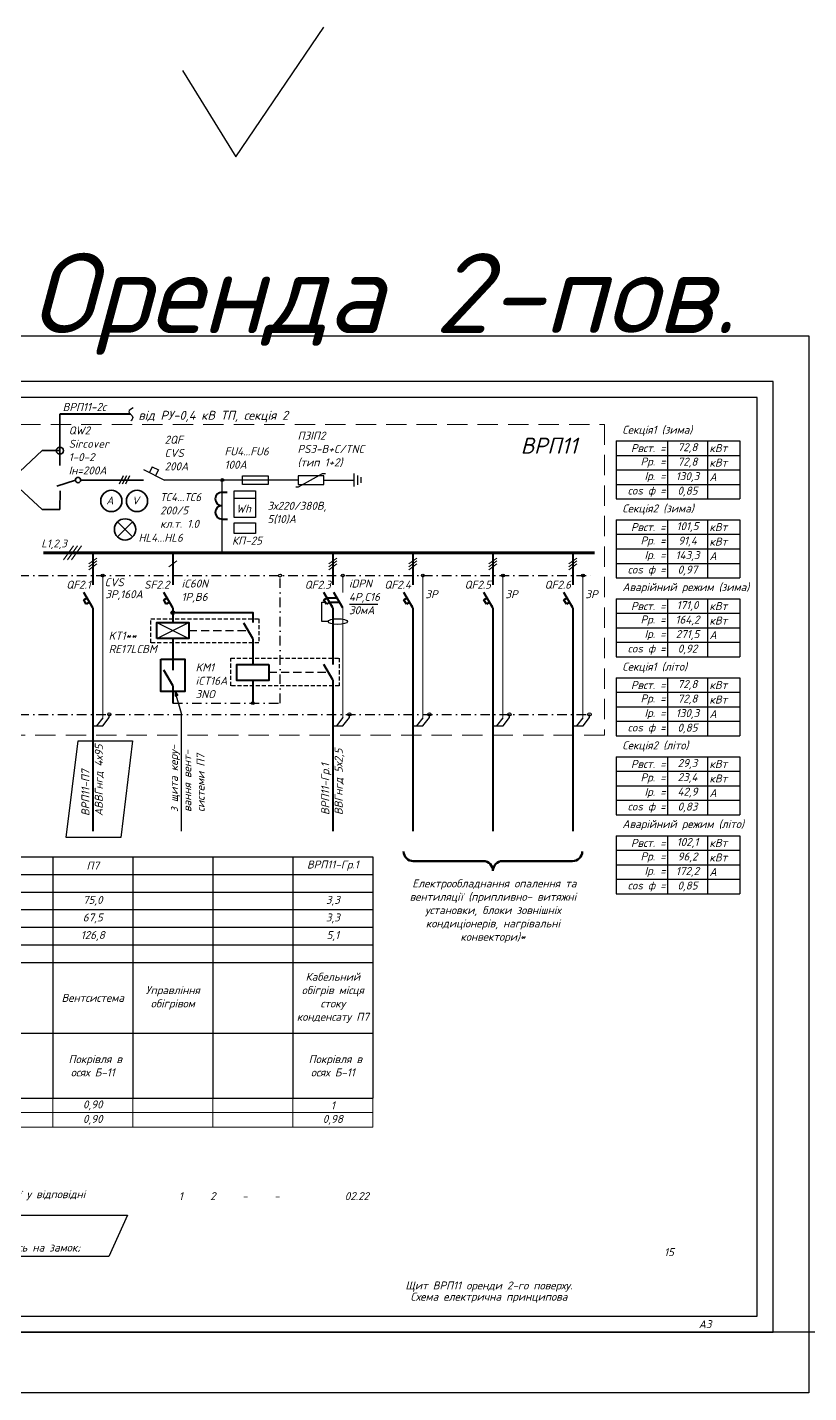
# Model space of a CAD drawing. Header units: millimetres. Extents: x -122434 to 1506205, y -201405 to 386015.
# Drawn here: x 1320529 to 1344938, y 152711 to 195373 of the extents above; entities that cross this region are included whole.
import ezdxf
from ezdxf.enums import TextEntityAlignment as Align

# ---------------------------------------------------------------- set-up
doc = ezdxf.new("R2010")
doc.units = ezdxf.units.MM
doc.linetypes.add('DASHDOTX2', pattern=[2, 1, -0.5, 0, -0.5])
doc.linetypes.add('DASHED', pattern=[9.525, 6.35, -3.175])
doc.layers.get('Defpoints').update_dxf_attribs({"color": 4})
for name, color, linetype in [('Cхема', 7, 'Continuous'), ('E_Зміни', 7, 'Continuous'), ('Схема', 7, 'Continuous')]:
    doc.layers.add(name, color=color, linetype=linetype)
doc.layers.add('Рамка внешняя', color=4, linetype='Continuous', lineweight=30, plot=False)
doc.styles.add('GOST 2.304', font='isocpeui.ttf')
doc.styles.add('ICO', font='isocpeui.ttf')
doc.styles.add('ГОСТ 2.304', font='isocpeui.ttf')
doc.styles.add('СГЕНЕРИР_СТИЛЬ_7', font='isocpeui.ttf')

# ---------------------------------------------------------------- blocks, each defined once
blk = doc.blocks.new('*T85')
at = {"color": 0, "lineweight": -2, "transparency": 16777216}
for p, q in [((0, 0), (4000, 0)), ((0, 0), (0, -7540)), ((19000, 0), (24000, 0)), ((19000, 0), (19000, -7540)), ((21500, 0), (21500, -7540)), ((24000, 0), (24000, -7540)), ((0, -550), (26500, -550)), ((4000, -550), (4000, -2200)), ((6500, -550), (6500, -2200)), ((9000, -550), (9000, -2200)), ((11500, -550), (11500, -7540)), ((14000, -550), (14000, -7540)), ((16500, -550), (16500, -7540)), ((26500, -550), (26500, -2200)), ((0, -1100), (26500, -1100)), ((0, -1650), (26500, -1650)), ((0, -2200), (4000, -2200)), ((9000, -2200), (16500, -2200)), ((19000, -2200), (26500, -2200)), ((0, -2750), (4000, -2750)), ((6500, -2750), (6500, -5515)), ((9000, -2750), (16500, -2750)), ((9000, -2750), (9000, -3300)), ((19000, -2750), (24000, -2750)), ((26500, -2750), (26500, -7540)), ((0, -3300), (9000, -3300)), ((4000, -3300), (4000, -7540)), ((11500, -3300), (26500, -3300)), ((0, -5515), (26500, -5515)), ((0, -7540), (26500, -7540))]:
    blk.add_line(p, q, dxfattribs=at)
at = {"color": 0, "linetype": 'ByBlock', "lineweight": -2, "transparency": 16777216}
for p, q in [((4000, 0), (19000, 0)), ((4000, 0), (4000, -550)), ((6500, 0), (6500, -550)), ((9000, 0), (9000, -550)), ((11500, 0), (11500, -550)), ((14000, 0), (14000, -550)), ((16500, 0), (16500, -550)), ((24000, 0), (26500, 0)), ((26500, 0), (26500, -550)), ((4000, -2200), (9000, -2200)), ((4000, -2200), (4000, -3300)), ((6500, -2200), (6500, -2750)), ((9000, -2200), (9000, -2750)), ((16500, -2200), (19000, -2200)), ((26500, -2200), (26500, -2750)), ((4000, -2750), (9000, -2750)), ((16500, -2750), (19000, -2750)), ((24000, -2750), (26500, -2750)), ((9000, -3300), (11500, -3300)), ((9000, -3300), (9000, -7540)), ((6500, -5515), (6500, -7540))]:
    blk.add_line(p, q, dxfattribs=at)
at = {"layer": 'Defpoints', "color": 8, "linetype": 'ByBlock', "lineweight": 0, "transparency": 16777216}
for p, q in [((0, -7540), (0, -8447)), ((4000, -7540), (4000, -8447)), ((6500, -7540), (6500, -8447)), ((9000, -7540), (9000, -8447)), ((11500, -7540), (11500, -8447)), ((14000, -7540), (14000, -8447)), ((16500, -7540), (16500, -8447)), ((19000, -7540), (19000, -8447)), ((21500, -7540), (21500, -8447)), ((24000, -7540), (24000, -8447)), ((26500, -7540), (26500, -8447)), ((0, -7994), (26500, -7994)), ((0, -8447), (26500, -8447))]:
    blk.add_line(p, q, dxfattribs=at)
at = {"color": 0, "transparency": 16777216, "char_height": 250, "attachment_point": 5, "style": 'ГОСТ 2.304'}
for s, insert, width in [('Номер по плану', (2000, -275), 3880), ('Щ201', (5250, -275), 2380), ('Щ208', (7750, -275), 2380), ('П7', (17750, -275), 2380), ('ВРП11-Гр.1', (25250, -275), 2380), ('Тип', (2000, -825), 3880), ('Рвст., кВт', (2000, -1375), 3880), ('63,4', (5250, -1375), 2380), ('9,4', (7750, -1375), 2380), ('75,0', (17750, -1375), 2380), ('3,3', (25250, -1375), 2380), ('Рр., кВт', (2000, -1925), 3880), ('63,4', (5250, -1925), 2380), ('9,4', (7750, -1925), 2380), ('67,5', (17750, -1925), 2380), ('3,3', (25250, -1925), 2380), ('Іном.', (2000, -2475), 3880), ('113,5', (5250, -2475), 2380), ('16,8', (7750, -2475), 2380), ('126,8', (17750, -2475), 2380), ('5,1', (25250, -2475), 2380), ('Іп', (2000, -3025), 3880), ('Щит оренд- ного примі- щення №201 (технологія, освітлення)', (5250, -4408), 2380), ('Щит оренд- ного примі- щення №208 (технологія, освітлення)', (7750, -4408), 2380), ('Кабельний обігрів місця стоку конденсату П7', (25250, -4408), 2380), ('{\\T0.95;\\C7;Найменування обладнання за планом}', (2000, -4408), 3880), ('Резерв', (10250, -4408), 2380), ('Резерв', (12750, -4408), 2380), ('Управління обігрівом ', (20250, -4408), 2380), ('Вентсистема', (17750, -4408), 2380), ('{\\T0.95;\\C7;Місце встановлення}', (2000, -6528), 3880), ('Приміщення №201', (5250, -6528), 2380), ('Приміщення №208', (7750, -6528), 2380), (' Покрівля в осях Б-11', (17750, -6528), 2380), (' Покрівля в осях Б-11', (25250, -6528), 2380)]:
    blk.add_mtext(s, dxfattribs=dict(at, insert=insert, width=width))
at = {"color": 7, "true_color": 0xffffff, "transparency": 16777216, "char_height": 250, "attachment_point": 5, "style": 'ГОСТ 2.304'}
for s, insert, width in [('Кп', (2000, -7767), 3880), ('1,00', (5250, -7767), 2380), ('1,00', (7750, -7767), 2380), ('0,90', (17750, -7767), 2380), ('1', (25250, -7767), 2380), ('cos ф', (2000, -8220), 3880), ('0,85', (5250, -8220), 2380), ('0,85', (7750, -8220), 2380), ('0,90', (17750, -8220), 2380), ('0,98', (25250, -8220), 2380)]:
    blk.add_mtext(s, dxfattribs=dict(at, insert=insert, width=width))
blk = doc.blocks.new('*U160')
at = {"color": 0, "lineweight": 40}
for p, q in [((0, 0), (0, -1005)), ((0, -1720), (-280, -1240)), ((-284, -1468), (-180, -1408)), ((-204, -1607), (-284, -1468)), ((-100, -1547), (-204, -1607))]:
    blk.add_line(p, q, dxfattribs=at)
at = {"color": 0, "lineweight": 13}
for p, q in [((-124, -348), (124, -163)), ((-124, -441), (124, -256)), ((-124, -533), (124, -348))]:
    blk.add_line(p, q, dxfattribs=at)
at = {"color": 0, "lineweight": 9}
for p, q in [((311, -711), (311, -1240)), ((311, -1240), (311, -1720)), ((311, -2461), (311, -1720)), ((311, -2941), (311, -2461)), ((311, -5151), (311, -2941))]:
    blk.add_line(p, q, dxfattribs=at)
at = {"lineweight": 40}
for p, q in [((0, -1720), (0, -2226)), ((0, -2226), (0, -2941)), ((0, -2941), (0, -4529))]:
    blk.add_line(p, q, dxfattribs=at)
at = {"color": 0}
blk.add_circle((311, -711), 46.3, dxfattribs=at)
at = {"color": 0, "lineweight": 40}
blk.add_point((-37, -1659), dxfattribs=at)
at = {"lineweight": 50, "style": 'ГОСТ 2.304'}
for tag, p in [('ТYPE', (369, -1046)), ('CURRENT', (391, -1419))]:
    blk.add_attdef(tag, p, '', height=250, dxfattribs=at)
at = {"style": 'ГОСТ 2.304'}
blk.add_attdef('QF', text='', height=250, dxfattribs=at).set_placement((-61, -997), align=Align.MIDDLE_RIGHT)
blk = doc.blocks.new('*T86')
at = {"color": 0, "lineweight": -2, "transparency": 16777216}
for p, q in [((0, 0), (1600, 0)), ((0, 0), (0, -1813)), ((1600, 0), (1600, -1813)), ((2850, 0), (3860, 0)), ((2850, 0), (2850, -1813)), ((3860, 0), (3860, -1813)), ((0, -453), (3860, -453)), ((0, -907), (3860, -907)), ((0, -1360), (3860, -1360)), ((0, -1813), (3860, -1813))]:
    blk.add_line(p, q, dxfattribs=at)
at = {"color": 0, "linetype": 'ByBlock', "lineweight": -2, "transparency": 16777216}
blk.add_line((1600, 0), (2850, 0), dxfattribs=at)
at = {"color": 0, "transparency": 16777216, "char_height": 250, "style": 'ГОСТ 2.304'}
for s, insert, width, attachment_point in [('Рвст. =', (1540, -227), 1480, 6), ('72,8', (2225, -227), 1130, 5), ('кВт', (2910, -227), 890, 4), ('Рр. =', (1540, -680), 1480, 6), ('72,8', (2225, -680), 1130, 5), ('кВт', (2910, -680), 890, 4), ('Ір. =', (1540, -1133), 1480, 6), ('130,3', (2225, -1133), 1130, 5), ('А', (2910, -1133), 890, 4), ('сos ф =', (1540, -1587), 1480, 6), ('0,85', (2225, -1587), 1130, 5)]:
    blk.add_mtext(s, dxfattribs=dict(at, insert=insert, width=width, attachment_point=attachment_point))
blk = doc.blocks.new('*T87')
at = {"color": 0, "lineweight": -2, "transparency": 16777216}
for p, q in [((0, 0), (1600, 0)), ((0, 0), (0, -1813)), ((1600, 0), (1600, -1813)), ((2850, 0), (3860, 0)), ((2850, 0), (2850, -1813)), ((3860, 0), (3860, -1813)), ((0, -453), (3860, -453)), ((0, -907), (3860, -907)), ((0, -1360), (3860, -1360)), ((0, -1813), (3860, -1813))]:
    blk.add_line(p, q, dxfattribs=at)
at = {"color": 0, "linetype": 'ByBlock', "lineweight": -2, "transparency": 16777216}
blk.add_line((1600, 0), (2850, 0), dxfattribs=at)
at = {"color": 0, "transparency": 16777216, "char_height": 250, "style": 'ГОСТ 2.304'}
for s, insert, width, attachment_point in [('Рвст. =', (1540, -227), 1480, 6), ('101,5', (2225, -227), 1130, 5), ('кВт', (2910, -227), 890, 4), ('Рр. =', (1540, -680), 1480, 6), ('91,4', (2225, -680), 1130, 5), ('кВт', (2910, -680), 890, 4), ('Ір. =', (1540, -1133), 1480, 6), ('143,3', (2225, -1133), 1130, 5), ('А', (2910, -1133), 890, 4), ('сos ф =', (1540, -1587), 1480, 6), ('0,97', (2225, -1587), 1130, 5)]:
    blk.add_mtext(s, dxfattribs=dict(at, insert=insert, width=width, attachment_point=attachment_point))
blk = doc.blocks.new('*T88')
at = {"color": 0, "lineweight": -2, "transparency": 16777216}
for p, q in [((0, 0), (1600, 0)), ((0, 0), (0, -1813)), ((1600, 0), (1600, -1813)), ((2850, 0), (3860, 0)), ((2850, 0), (2850, -1813)), ((3860, 0), (3860, -1813)), ((0, -453), (3860, -453)), ((0, -907), (3860, -907)), ((0, -1360), (3860, -1360)), ((0, -1813), (3860, -1813))]:
    blk.add_line(p, q, dxfattribs=at)
at = {"color": 0, "linetype": 'ByBlock', "lineweight": -2, "transparency": 16777216}
blk.add_line((1600, 0), (2850, 0), dxfattribs=at)
at = {"color": 0, "transparency": 16777216, "char_height": 250, "style": 'ГОСТ 2.304'}
for s, insert, width, attachment_point in [('Рвст. =', (1540, -227), 1480, 6), ('171,0', (2225, -227), 1130, 5), ('кВт', (2910, -227), 890, 4), ('Рр. =', (1540, -680), 1480, 6), ('164,2', (2225, -680), 1130, 5), ('кВт', (2910, -680), 890, 4), ('Ір. =', (1540, -1133), 1480, 6), ('271,5', (2225, -1133), 1130, 5), ('А', (2910, -1133), 890, 4), ('сos ф =', (1540, -1587), 1480, 6), ('0,92', (2225, -1587), 1130, 5)]:
    blk.add_mtext(s, dxfattribs=dict(at, insert=insert, width=width, attachment_point=attachment_point))
blk = doc.blocks.new('*T89')
at = {"color": 0, "lineweight": -2, "transparency": 16777216}
for p, q in [((0, 0), (1600, 0)), ((0, 0), (0, -1813)), ((1600, 0), (1600, -1813)), ((2850, 0), (3860, 0)), ((2850, 0), (2850, -1360)), ((3860, 0), (3860, -1813)), ((0, -453), (3860, -453)), ((0, -907), (3860, -907)), ((0, -1360), (3860, -1360)), ((0, -1813), (3860, -1813))]:
    blk.add_line(p, q, dxfattribs=at)
at = {"color": 0, "linetype": 'ByBlock', "lineweight": -2, "transparency": 16777216}
for p, q in [((1600, 0), (2850, 0)), ((2850, -1360), (2850, -1813))]:
    blk.add_line(p, q, dxfattribs=at)
at = {"color": 0, "transparency": 16777216, "char_height": 250, "style": 'ГОСТ 2.304'}
for s, insert, width, attachment_point in [('Рвст. =', (1540, -227), 1480, 6), ('72,8', (2225, -227), 1130, 5), ('кВт', (2910, -227), 890, 4), ('Рр. =', (1540, -680), 1480, 6), ('72,8', (2225, -680), 1130, 5), ('кВт', (2910, -680), 890, 4), ('Ір. =', (1540, -1133), 1480, 6), ('130,3', (2225, -1133), 1130, 5), ('А', (2910, -1133), 890, 4), ('сos ф =', (1540, -1587), 1480, 6), ('0,85', (2225, -1587), 1130, 5)]:
    blk.add_mtext(s, dxfattribs=dict(at, insert=insert, width=width, attachment_point=attachment_point))
blk = doc.blocks.new('*T90')
at = {"color": 0, "lineweight": -2, "transparency": 16777216}
for p, q in [((0, 0), (1600, 0)), ((0, 0), (0, -1813)), ((1600, 0), (1600, -1813)), ((2850, 0), (3860, 0)), ((2850, 0), (2850, -1813)), ((3860, 0), (3860, -1813)), ((0, -453), (3860, -453)), ((0, -907), (3860, -907)), ((0, -1360), (3860, -1360)), ((0, -1813), (3860, -1813))]:
    blk.add_line(p, q, dxfattribs=at)
at = {"color": 0, "linetype": 'ByBlock', "lineweight": -2, "transparency": 16777216}
blk.add_line((1600, 0), (2850, 0), dxfattribs=at)
at = {"color": 0, "transparency": 16777216, "char_height": 250, "style": 'ГОСТ 2.304'}
for s, insert, width, attachment_point in [('Рвст. =', (1540, -227), 1480, 6), ('29,3', (2225, -227), 1130, 5), ('кВт', (2910, -227), 890, 4), ('Рр. =', (1540, -680), 1480, 6), ('23,4', (2225, -513), 1130, 2), ('кВт', (2910, -680), 890, 4), ('Ір. =', (1540, -1133), 1480, 6), ('42,9', (2225, -967), 1130, 2), ('А', (2910, -1133), 890, 4), ('сos ф =', (1540, -1587), 1480, 6), ('0,83', (2225, -1587), 1130, 5)]:
    blk.add_mtext(s, dxfattribs=dict(at, insert=insert, width=width, attachment_point=attachment_point))
blk = doc.blocks.new('*T91')
at = {"color": 0, "lineweight": -2, "transparency": 16777216}
for p, q in [((0, 0), (1600, 0)), ((0, 0), (0, -1813)), ((1600, 0), (1600, -1813)), ((2850, 0), (3860, 0)), ((2850, 0), (2850, -1813)), ((3860, 0), (3860, -1813)), ((0, -453), (3860, -453)), ((0, -907), (3860, -907)), ((0, -1360), (3860, -1360)), ((0, -1813), (3860, -1813))]:
    blk.add_line(p, q, dxfattribs=at)
at = {"color": 0, "linetype": 'ByBlock', "lineweight": -2, "transparency": 16777216}
blk.add_line((1600, 0), (2850, 0), dxfattribs=at)
at = {"color": 0, "transparency": 16777216, "char_height": 250, "style": 'ГОСТ 2.304'}
for s, insert, width, attachment_point in [('Рвст. =', (1540, -227), 1480, 6), ('102,1', (2225, -227), 1130, 5), ('кВт', (2910, -227), 890, 4), ('Рр. =', (1540, -680), 1480, 6), ('96,2', (2225, -680), 1130, 5), ('кВт', (2910, -680), 890, 4), ('Ір. =', (1540, -1133), 1480, 6), ('172,2', (2225, -1133), 1130, 5), ('А', (2910, -1133), 890, 4), ('сos ф =', (1540, -1587), 1480, 6), ('0,85', (2225, -1587), 1130, 5)]:
    blk.add_mtext(s, dxfattribs=dict(at, insert=insert, width=width, attachment_point=attachment_point))
blk = doc.blocks.new('*U79')
at = {"lineweight": 40}
for p, q in [((4.94, 90), (4.94, 145)), ((4.94, 145), (19.94, 145)), ((9.94, 145), (9.94, 90)), ((9.94, 130), (19.94, 130)), ((9.94, 110), (19.94, 110)), ((19.94, 90), (4.94, 90))]:
    blk.add_line(p, q, dxfattribs=at)
at = {"lineweight": 25}
blk.add_line((14.94, 90), (14.94, 145), dxfattribs=at)
at = {"linetype": 'Continuous', "lineweight": 60}
for p, q in [((8, 5), (8, 90)), ((8, 90), (20, 90)), ((13, 5), (13, 90)), ((8, 65), (20, 65)), ((8, 30), (20, 30)), ((20, 5), (8, 5))]:
    blk.add_line(p, q, dxfattribs=at)
at = {"lineweight": 30, "ltscale": 100}
blk.add_lwpolyline([(20, 5), (415, 5), (415, 292), (20, 292)], close=True, dxfattribs=at)
at = {"layer": 'Рамка внешняя', "ltscale": 100}
blk.add_lwpolyline([(0, 0), (420, 0), (420, 297), (0, 297)], close=True, dxfattribs=at)
at = {"linetype": 'Continuous', "lineweight": 25, "style": 'СГЕНЕРИР_СТИЛЬ_7'}
for s, width, p in [('Погоджено', 0.8, (7.44, 101.27)), ('Зам. інв. №', 0.8, (10.5, 77.5)), ('Інв. № ор.', 0.7, (10.5, 17.5))]:
    blk.add_text(s, height=3, rotation=90, dxfattribs=dict(at, width=width)).set_placement(p, align=Align.MIDDLE_CENTER)
blk.add_text('Підпис і дата', height=3, rotation=90, dxfattribs=at).set_placement((10.5, 47.5), align=Align.MIDDLE_CENTER)
at = {"layer": 'Схема', "linetype": 'Continuous', "style": 'ГОСТ 2.304'}
blk.add_text('А3', height=2.5, dxfattribs=at).set_placement((396.77, 1.24))

msp = doc.modelspace()

# ---------------------------------------------------------------- linework, layer by layer
at = {"lineweight": 40, "ltscale": 300}
for p, q in [((1323750, 183286), (1321547, 183286)), ((1325074, 178954), (1325074, 177949)), ((1324790, 177485), (1324894, 177545)), ((1324870, 177347), (1324790, 177485)), ((1325074, 177234), (1324794, 177714)), ((1324974, 177407), (1324870, 177347)), ((1325074, 177234), (1325074, 176775)), ((1327574, 176275), (1327294, 176755)), ((1325074, 176275), (1325074, 175285)), ((1327574, 176275), (1327574, 175462)), ((1330074, 174982), (1329794, 175462)), ((1325074, 174805), (1324794, 175285)), ((1327574, 174962), (1327574, 174255)), ((1330074, 174982), (1330074, 170258)), ((1325074, 174805), (1325074, 174255)), ((1322574, 174424), (1322574, 170255)), ((1332574, 174424), (1332574, 170255)), ((1335074, 174424), (1335074, 170255)), ((1337574, 174424), (1337574, 170255))]:
    msp.add_line(p, q, dxfattribs=at)
at = {"color": 0, "ltscale": 300}
for p, q in [((1323528, 181357), (1323397, 181095)), ((1323626, 181357), (1323495, 181095)), ((1323724, 181357), (1323593, 181095)), ((1322885, 173802), (1322688, 173543)), ((1322889, 173543), (1323091, 173803)), ((1323091, 173803), (1323091, 173903)), ((1332885, 173802), (1332688, 173543)), ((1332889, 173543), (1333091, 173803)), ((1333091, 173803), (1333091, 173903)), ((1335385, 173802), (1335188, 173543)), ((1335389, 173543), (1335591, 173803)), ((1335591, 173803), (1335591, 173903)), ((1337885, 173802), (1337688, 173543)), ((1337889, 173543), (1338091, 173803)), ((1338091, 173803), (1338091, 173903)), ((1322565, 173543), (1322889, 173543)), ((1332565, 173543), (1332889, 173543)), ((1335065, 173543), (1335389, 173543)), ((1337565, 173543), (1337889, 173543))]:
    msp.add_line(p, q, dxfattribs=at)
at = {"color": 0, "lineweight": 30, "ltscale": 300}
for p, q in [((1324160, 181553), (1324814, 181226)), ((1324430, 181641), (1324341, 181463)), ((1324430, 181641), (1324624, 181543)), ((1324624, 181543), (1324535, 181365)), ((1326621, 178954), (1326621, 181226))]:
    msp.add_line(p, q, dxfattribs=at)
at = {"color": 7, "lineweight": 30, "ltscale": 300}
for p, q in [((1329004, 181013), (1329753, 181427)), ((1329753, 181427), (1329843, 181427)), ((1328993, 181226), (1324819, 181226)), ((1328914, 181013), (1329004, 181013)), ((1329792, 181226), (1330736, 181226)), ((1326995, 180657), (1327655, 180657))]:
    msp.add_line(p, q, dxfattribs=at)
at = {"color": 7, "lineweight": 40, "ltscale": 300}
for p, q in [((1326611, 180847), (1326775, 180847)), ((1326611, 180007), (1326781, 180007))]:
    msp.add_line(p, q, dxfattribs=at)
at = {"lineweight": 15, "ltscale": 300}
for p, q in [((1321970, 179172), (1321664, 178735)), ((1322094, 179172), (1321788, 178735)), ((1322218, 179172), (1321913, 178735))]:
    msp.add_line(p, q, dxfattribs=at)
at = {"color": 0, "lineweight": 13}
for p, q in [((1329950, 178606), (1330199, 178791)), ((1329950, 178513), (1330199, 178698)), ((1329950, 178420), (1330199, 178605))]:
    msp.add_line(p, q, dxfattribs=at)
at = {"color": 0, "lineweight": 40}
for p, q in [((1330074, 178954), (1330074, 177949)), ((1329790, 177485), (1329894, 177545)), ((1329870, 177347), (1329790, 177485)), ((1330074, 177234), (1329794, 177714)), ((1329893, 177545), (1330204, 177545)), ((1330385, 177234), (1330105, 177714)), ((1329974, 177407), (1329870, 177347)), ((1329974, 177407), (1330284, 177407))]:
    msp.add_line(p, q, dxfattribs=at)
at = {"lineweight": 13, "ltscale": 300}
msp.add_line((1324950, 178513), (1325199, 178698), dxfattribs=at)
at = {"color": 0, "linetype": 'DASHDOTX2', "ltscale": 300}
msp.add_line((1309478, 178242), (1338252, 178242), dxfattribs=at)
at = {"color": 0, "lineweight": 9}
for p, q in [((1330385, 178242), (1330385, 177714)), ((1330385, 176492), (1330385, 177234)), ((1330385, 176012), (1330385, 176492)), ((1330385, 173802), (1330385, 176012))]:
    msp.add_line(p, q, dxfattribs=at)
at = {"lineweight": 40}
for p, q in [((1330074, 177234), (1330074, 176727)), ((1330074, 176727), (1330074, 175462))]:
    msp.add_line(p, q, dxfattribs=at)
msp.add_line((1330590, 177352), (1331476, 177352))
at = {"linetype": 'DASHDOTX2', "ltscale": 300}
msp.add_line((1309478, 173903), (1338252, 173903), dxfattribs=at)
at = {"color": 0, "ltscale": 200}
for p, q in [((1330385, 173803), (1330188, 173543)), ((1330389, 173543), (1330591, 173803)), ((1330591, 173803), (1330591, 173904)), ((1330074, 173543), (1330389, 173543))]:
    msp.add_line(p, q, dxfattribs=at)
msp.add_xline((1302, 154602), (-1, 0))
at = {"color": 3}
msp.add_lwpolyline([(1325380, 194023), (1327042, 191324), (1329795, 195373)], dxfattribs=at)
msp.add_lwpolyline([(1299817, 185736), (1344938, 185736), (1344938, 152711), (1299817, 152711)], close=True, dxfattribs=at)
at = {"linetype": 'DASHED', "lineweight": 18, "ltscale": 100}
msp.add_lwpolyline([(1308879, 182962), (1338555, 182962), (1338555, 173255), (1308879, 173255)], close=True, dxfattribs=at)
at = {"color": 7, "lineweight": 30, "ltscale": 100}
for points in [[(1327249, 181089), (1327249, 181363), (1328049, 181363), (1328049, 181089)], [(1329792, 181089), (1329792, 181363), (1328993, 181363), (1328993, 181089)], [(1326995, 180886), (1327655, 180886), (1327655, 180052), (1326995, 180052)], [(1326995, 179886), (1327655, 179886), (1327655, 179559), (1326995, 179559)]]:
    msp.add_lwpolyline(points, close=True, dxfattribs=at)
for points in [[(1330736, 181023), (1330736, 181429)], [(1330849, 181080), (1330849, 181372)], [(1330962, 181137), (1330962, 181315)]]:
    msp.add_lwpolyline(points, dxfattribs=at)
at = {"color": 0, "lineweight": 40, "ltscale": 100, "const_width": 100}
msp.add_lwpolyline([(1321030, 178954), (1338252, 178954)], dxfattribs=at)
at = {"color": 0, "linetype": 'DASHDOTX2', "ltscale": 300}
msp.add_lwpolyline([(1325074, 174625), (1325074, 174255), (1328424, 174255), (1328424, 178242)], dxfattribs=at)
at = {"lineweight": 40, "ltscale": 300}
msp.add_lwpolyline([(1325074, 177084), (1327574, 177084), (1327574, 176780)], dxfattribs=at)
at = {"color": 0}
msp.add_lwpolyline([(1329923, 176804), (1329729, 176804), (1329728, 177416), (1329830, 177416)], dxfattribs=at)
at = {"linetype": 'DASHED', "ltscale": 20}
for points in [[(1324385, 176887), (1327763, 176887), (1327763, 176139), (1324385, 176139)], [(1326885, 175664), (1330271, 175664), (1330271, 174792), (1326885, 174792)]]:
    msp.add_lwpolyline(points, close=True, dxfattribs=at)
at = {"lineweight": 40, "ltscale": 100}
for points in [[(1324574, 176275), (1324574, 176775), (1325574, 176775), (1325574, 176275)], [(1324699, 175625), (1325449, 175625), (1325449, 174625), (1324699, 174625)], [(1328074, 175462), (1328074, 174962), (1327074, 174962), (1327074, 175462)]]:
    msp.add_lwpolyline(points, close=True, dxfattribs=at)
for points in [[(1324574, 176275), (1325574, 176775)], [(1324574, 176775), (1325574, 176275)], [(1325350, 170255), (1325350, 173930), (1325148, 174625), (1325148, 174475)], [(1325148, 174625), (1325148, 174475), (1325188, 174487)], [(1325148, 174625), (1325229, 174499), (1325188, 174487)]]:
    msp.add_lwpolyline(points)
at = {"linetype": 'DASHED', "ltscale": 40}
for points in [[(1325574, 176525), (1327428, 176525)], [(1328074, 175222), (1329934, 175222)]]:
    msp.add_lwpolyline(points, dxfattribs=at)
at = {"lineweight": 50, "ltscale": 100}
for points in [[(1332586, 169320), (1334773, 169320)], [(1335375, 169320), (1337562, 169320)]]:
    msp.add_lwpolyline(points, dxfattribs=at)
at = {"color": 0, "lineweight": 30}
msp.add_circle((1326621, 181226), 46.3, dxfattribs=at)
at = {"color": 0}
for centre, radius in [((1328424, 178242), 46.3), ((1330385, 178242), 46.3), ((1327574, 174255), 46.3), ((1323091, 173903), 51.8), ((1330591, 173904), 51.8), ((1333091, 173903), 51.8), ((1335591, 173903), 51.8), ((1338091, 173903), 51.8)]:
    msp.add_circle(centre, radius, dxfattribs=at)
at = {"lineweight": 40, "ltscale": 300}
msp.add_circle((1325074, 177084), 46.3, dxfattribs=at)
at = {"color": 7, "lineweight": 40}
for centre in [(1326611, 180636), (1326611, 180217)]:
    msp.add_arc(centre, 211, 90, 270, dxfattribs=at)
at = {"lineweight": 50}
for centre, start, end in [((1332586, 169621), 180, 270), ((1337562, 169621), 270, 0), ((1334773, 169019), 0, 90), ((1335375, 169019), 90, 180)]:
    msp.add_arc(centre, 301, start, end, dxfattribs=at)
at = {"color": 0}
msp.add_ellipse((1330227, 176804), major_axis=(-304, 0), ratio=0.29336, dxfattribs=at)
at = {"color": 7}
msp.add_spline([(1323840, 183484), (1323696, 183362), (1323824, 183181), (1323760, 183075)], degree=3, dxfattribs=at)
at = {"lineweight": 40}
msp.add_point((1325037, 177295), dxfattribs=at)
at = {"color": 0, "lineweight": 40}
msp.add_point((1330037, 177295), dxfattribs=at)
at = {"layer": 'Cхема', "lineweight": 35}
for p, q in [((1321547, 183286), (1321547, 181678)), ((1319003, 182145), (1320995, 180307)), ((1320995, 182145), (1319003, 180307)), ((1321547, 182145), (1320995, 182145)), ((1321448, 181034), (1322032, 181226)), ((1321559, 180893), (1321550, 180307)), ((1322198, 181226), (1324160, 181226)), ((1321550, 180307), (1320995, 180307)), ((1323818, 179450), (1323349, 179919)), ((1323349, 179450), (1323818, 179919))]:
    msp.add_line(p, q, dxfattribs=at)
for centre, radius in [((1321547, 182145), 111), ((1321547, 182145), 111), ((1322115, 181226), 83.3), ((1323154, 180574, 0), 332), ((1323956, 180574, 0), 332), ((1323583, 179684, 0), 332)]:
    msp.add_circle(centre, radius, dxfattribs=at)
at = {"layer": 'E_Зміни', "color": 1}
for points in [[(1322116, 173082), (1323816, 173082), (1323446, 170054), (1321746, 170054)], [(1304652, 158261), (1323654, 158261), (1323072, 156965), (1304070, 156965)]]:
    msp.add_lwpolyline(points, close=True, dxfattribs=at)

# ---------------------------------------------------------------- block references
at = {"xscale": 100, "yscale": 100, "zscale": 100}
msp.add_blockref('*U79', (1301824, 154602), dxfattribs=at)
for name, p in [('*T86', (1338928, 182452)), ('*T87', (1338928, 179984)), ('*T88', (1338928, 177517)), ('*T89', (1338928, 175049)), ('*T90', (1338928, 172582)), ('*T91', (1338928, 170115)), ('*T85', (1304824, 169455))]:
    msp.add_blockref(name, p)
at = {"lineweight": 50}
for p, values in [((1322574, 178954), {'QF': 'QF2.1', 'ТYPE': 'CVS', 'CURRENT': '3P,160А'}), ((1332574, 178954), {'QF': 'QF2.4', 'CURRENT': '3P'}), ((1335074, 178954), {'QF': 'QF2.5', 'CURRENT': '3P'}), ((1337574, 178954), {'QF': 'QF2.6', 'CURRENT': '3P'})]:
    msp.add_blockref('*U160', p, dxfattribs=at).add_auto_attribs(values)

# ---------------------------------------------------------------- texts
at = {"color": 3, "lineweight": 40, "style": 'GOST 2.304'}
msp.add_text('ВРП11 Оренда 2-пов.', height=2500, dxfattribs=at).set_placement((1310182, 185818, 0))
at = {"color": 0, "lineweight": 40}
for s, height, style, p in [('ВРП11-2с', 250, 'GOST 2.304', (1321634, 183385)), ('від РУ-0,4 кВ ТП, секція 2', 281.25, 'ГОСТ 2.304', (1323999, 183109)), ('ВРП11', 500, 'GOST 2.304', (1335941, 182051))]:
    msp.add_text(s, height=height, dxfattribs=dict(at, style=style)).set_placement(p)
at = {"color": 7, "lineweight": 40, "style": 'ГОСТ 2.304'}
for s, p in [('А', (1322995, 180464, 0)), ('V', (1323797, 180464, 0)), ('Wh', (1327053, 180210)), ('HL4...HL6', (1324003, 179299, 0))]:
    msp.add_text(s, height=250, dxfattribs=at).set_placement(p)
at = {"color": 0, "lineweight": 9, "style": 'ICO'}
msp.add_text('L1,2,3', height=243.1, dxfattribs=at).set_placement((1320965, 179124))
at = {"lineweight": 40, "style": 'GOST 2.304'}
msp.add_text('SF2.2', height=250, dxfattribs=at).set_placement((1324180, 177832))
at = {"color": 7, "linetype": 'Continuous', "char_height": 250, "attachment_point": 4, "style": 'ГОСТ 2.304'}
for s, insert, width in [('{\\C256;QW2\\PSircover\\P1-0-2\\PIн=200А}', (1321821, 182151, 0), 1827.7), ('{\\C256;2QF\\PCVS\\P200А}', (1324817, 182071, 0), 4000), ('{\\C256;ПЗІП2\\PPS3-B+C/TNC\\P(тип 1+2)}', (1328971, 182185, 0), 4000), ('{\\C256;FU4...FU6\\P100А }', (1326690, 181914), 1387.26)]:
    msp.add_mtext(s, dxfattribs=dict(at, insert=insert, width=width))
at = {"ltscale": 100, "char_height": 250}
for s, width, insert, attachment_point, style in [('Секція1 (зима)', 4941.25, (1339118, 182924), 1, 'ГОСТ 2.304'), ('ТС4...ТС6\\P200/5 \\Pкл.т. 1.0', 1652.14, (1324678, 180818), 1, 'ГОСТ 2.304'), ('\\P3х220/380В, 5(10)А', 1842.83, (1328031, 180964, 0), 1, 'GOST 2.304'), ('Секція2 (зима)', 4941.25, (1339118, 180465), 1, 'ГОСТ 2.304'), ('КП-25', 1652.14, (1326924, 179460), 1, 'ГОСТ 2.304'), ('Аварійний режим (зима)', 4941.25, (1339118, 178008), 1, 'ГОСТ 2.304'), ('Секція1 (літо)', 4941.25, (1339118, 175522), 1, 'ГОСТ 2.304'), ('Секція2 (літо)', 4941.25, (1339118, 173063), 1, 'ГОСТ 2.304'), ('Аварійний режим (літо)', 4941.25, (1339118, 170605), 1, 'ГОСТ 2.304'), ('\\pxi0.3556;Електрообладнання опалення та вентиляції (припливно- витяжні установки, блоки зовнішніх кондиціонерів, нагрівальні конвектори)*', 5902.74, (1335074, 168748, 0), 2, 'GOST 2.304')]:
    msp.add_mtext_dynamic_manual_height_columns(s, width=width, gutter_width=1250, heights=[0], dxfattribs=dict(at, insert=insert, attachment_point=attachment_point, style=style))
at = {"lineweight": 15, "char_height": 250, "attachment_point": 1, "style": 'ГОСТ 2.304'}
for s, insert, width in [('{\\C7;iC60N\\P1P,B6}', (1325348, 178118, 0), 1265.99), ('{\\C7;iDPN\\P4P,C16\\P30мA}', (1330578, 178118, 0), 1265.99), ('{\\C7;KT1**\\PRE17LCBM}', (1323071, 176489, 0), 1265.99), ('{\\C7;KМ1\\PiCT16A\\P3NO}', (1325787, 175497, 0), 1265.99), ('\\pxt2;{\\C7;1.^IДовжини кабелів приведені в кабельному журналі}.\\P{\\C7;2.^IПередбачити 20% резервного місця під додаткові апарати.\\P}3.^IПри пожежі передбачається подавати сигнал пожежної сигналізації на відключення вентиляції у відповідні щити/пульти керуван{\\C7;ня}.{\\C7;\\P4.^IВРП зі ступенем захисту не нижче IP31;\\P}5.^IДверцята ВРП із замком;\\P6.^IРукоятки апаратів керування не повинні виводитись назовні, а бути знімними або замикатись на замок;{\\C7;\\P\\ptz;}*) Остаточний перелік, типи та потужності електрообладнання будуть визначені замовником.\\P**) {\\C7;Реле часу з затримкою на вимикання 60 хв.}', (1304628, 159871, 0), 19062.53)]:
    msp.add_mtext(s, dxfattribs=dict(at, insert=insert, width=width))
at = {"color": 7, "linetype": 'Continuous', "char_height": 250, "width": 4000, "attachment_point": 4, "rotation": 90, "style": 'ГОСТ 2.304'}
for s, insert in [('{\\C256;ВРП11-П7\\P\\pxt12;АВВГнгд 4х95}', (1322574, 170729)), ('\\pt3000;{\\C256;з щита керу-\\Pвання вент-\\Pсистеми П7}', (1325525, 170855)), ('{\\C256;ВРП11-Гр.1\\P\\pt3000;ВВГнгд 5х2,5}', (1330074, 170759, 0))]:
    msp.add_mtext(s, dxfattribs=dict(at, insert=insert))
at = {"linetype": 'Continuous', "lineweight": 25, "char_height": 250, "attachment_point": 5, "line_spacing_factor": 0.84, "style": 'GOST 2.304'}
for s, insert, width in [('{\\C7;15}', (1340574, 157102), 1500), ('\\pi250;Щит ВРП11 оренди 2-го поверху. \\PСхема електрична принципова', (1334824, 155852), 7000)]:
    msp.add_mtext(s, dxfattribs=dict(at, insert=insert, width=width))
at = {"style": 'ГОСТ 2.304'}
msp.add_attdef('QF2.3', text='QF', height=250, dxfattribs=at).set_placement((1330013, 177956), align=Align.MIDDLE_RIGHT)
at = {"layer": 'E_Зміни', "linetype": 'Continuous', "lineweight": 25, "char_height": 250, "width": 1000, "attachment_point": 5, "line_spacing_factor": 0.84, "style": 'GOST 2.304'}
for s, insert in [('{\\C7;1}', (1325324, 158852)), ('{\\C7;2}', (1326324, 158852)), ('{\\C7;-}', (1327324, 158852)), ('{\\C7;-}', (1328324, 158852)), ('{\\C7;02.22}', (1330824, 158852))]:
    msp.add_mtext(s, dxfattribs=dict(at, insert=insert))

doc.saveas('drawing.dxf')
